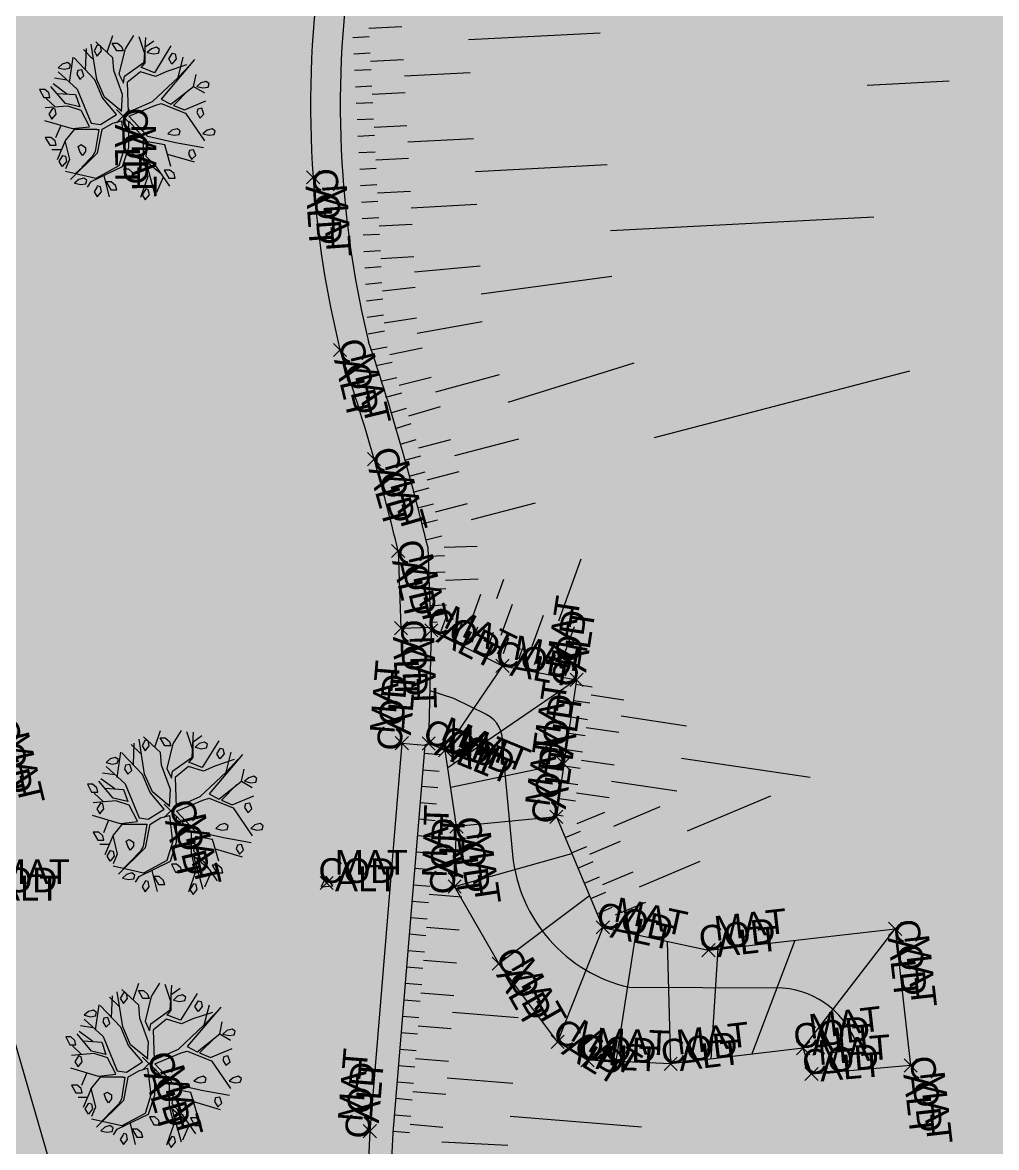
# Model space of a CAD drawing. Extents: x -24 to 1126, y -24 to 2053.
# Drawn here: x 1034.87 to 1049.64, y 1949.83 to 1966.89 of the extents above; entities that cross this region are included whole.
import ezdxf

# ---------------------------------------------------------------- set-up
doc = ezdxf.new("R2010")
doc.units = 0
doc.header["$LTSCALE"] = 2.5
doc.header["$PDMODE"] = 3
doc.header["$PDSIZE"] = 0.1
doc.layers.get('0').update_dxf_attribs({"linetype": 'CONTINUOUS'})
for name, color, linetype in [('T_BORDURES_TROTTOIR', 7, 'CONTINUOUS'), ('T_HACHURES', 7, 'CONTINUOUS'), ('T_MURS', 7, 'CONTINUOUS'), ('T_TALUS_BARBULES', 32, 'CONTINUOUS'), ('TOPOALT', 7, 'CONTINUOUS'), ('TOPOCOD', 1, 'CONTINUOUS'), ('TOPOMAT', 4, 'CONTINUOUS')]:
    doc.layers.add(name, color=color, linetype=linetype)
doc.styles.add('ARIAL', font='arial.ttf')

msp = doc.modelspace()

# ---------------------------------------------------------------- linework, layer by layer
at = {"color": 0, "linetype": 'CONTINUOUS'}
for p, q in [((1036.15, 1966.433), (1036.236, 1966.687)), ((1036.548, 1966.687), (1036.423, 1966.486)), ((1036.72, 1966.409), (1036.634, 1966.667)), ((1036.712, 1966.283), (1036.736, 1966.658)), ((1035.822, 1966.167), (1035.837, 1966.493)), ((1035.994, 1966.023), (1035.908, 1966.554)), ((1036.001, 1966.54), (1035.955, 1966.454)), ((1036.236, 1966.351), (1035.978, 1966.591)), ((1036.048, 1966.531), (1036.001, 1966.54)), ((1036.064, 1966.454), (1036.048, 1966.531)), ((1036.298, 1966.454), (1036.228, 1966.574)), ((1036.228, 1966.574), (1036.306, 1966.574)), ((1036.306, 1966.574), (1036.369, 1966.521)), ((1036.423, 1966.486), (1036.33, 1966.109)), ((1036.369, 1966.521), (1036.392, 1966.454)), ((1036.728, 1966.515), (1036.861, 1966.609)), ((1036.728, 1966.275), (1036.728, 1966.511)), ((1036.822, 1966.488), (1036.759, 1966.431)), ((1036.9, 1966.509), (1036.822, 1966.488)), ((1037.119, 1966.531), (1036.869, 1966.124)), ((1036.947, 1966.476), (1036.9, 1966.509)), ((1035.58, 1965.974), (1035.634, 1966.359)), ((1035.962, 1966.017), (1035.65, 1966.349)), ((1035.931, 1966.335), (1035.791, 1966.474)), ((1035.955, 1966.454), (1036.001, 1966.376)), ((1036.001, 1966.376), (1036.064, 1966.454)), ((1036.251, 1966.158), (1036.236, 1966.351)), ((1036.392, 1966.454), (1036.298, 1966.454)), ((1036.759, 1966.431), (1036.853, 1966.409)), ((1036.853, 1966.409), (1036.931, 1966.421)), ((1036.931, 1966.421), (1036.947, 1966.476)), ((1037.478, 1966.322), (1036.97, 1965.724)), ((1037.087, 1966.333), (1037.142, 1966.419)), ((1037.134, 1966.255), (1037.087, 1966.333)), ((1037.197, 1966.333), (1037.134, 1966.255)), ((1037.142, 1966.419), (1037.181, 1966.409)), ((1037.181, 1966.409), (1037.197, 1966.333)), ((1037.228, 1966.052), (1037.306, 1966.359)), ((1035.47, 1966.255), (1035.408, 1966.2)), ((1035.408, 1966.2), (1035.501, 1966.177)), ((1035.548, 1966.277), (1035.47, 1966.255)), ((1035.501, 1966.177), (1035.58, 1966.191)), ((1035.595, 1966.243), (1035.548, 1966.277)), ((1035.58, 1966.191), (1035.595, 1966.243)), ((1035.705, 1966.158), (1035.689, 1966.101)), ((1035.767, 1966.167), (1035.705, 1966.158)), ((1035.798, 1966.077), (1035.767, 1966.167)), ((1036.384, 1965.792), (1036.251, 1966.158)), ((1036.416, 1966.07), (1036.712, 1966.283)), ((1036.666, 1966.202), (1036.728, 1966.275)), ((1036.697, 1966.191), (1036.666, 1966.202)), ((1036.869, 1966.124), (1036.697, 1966.191)), ((1037.056, 1966.144), (1036.884, 1966.068)), ((1037.353, 1966.243), (1037.056, 1966.144)), ((1037.228, 1966.052), (1037.408, 1966.243)), ((1035.541, 1966.011), (1035.353, 1966.04)), ((1035.408, 1966.138), (1035.697, 1965.876)), ((1035.689, 1966.101), (1035.736, 1966.025)), ((1035.736, 1966.025), (1035.751, 1966.034)), ((1035.751, 1966.034), (1035.798, 1966.077)), ((1036.08, 1965.743), (1035.962, 1966.017)), ((1036.111, 1965.753), (1035.994, 1966.023)), ((1036.33, 1966.109), (1036.4, 1965.964)), ((1036.4, 1965.964), (1036.416, 1966.07)), ((1036.658, 1966.138), (1036.455, 1965.974)), ((1036.455, 1965.974), (1036.47, 1965.523)), ((1036.884, 1966.068), (1036.658, 1966.138)), ((1036.837, 1965.687), (1037.228, 1966.052)), ((1037.462, 1965.917), (1037.501, 1966.099)), ((1037.65, 1965.991), (1037.572, 1965.968)), ((1037.697, 1965.958), (1037.65, 1965.991)), ((1035.126, 1965.87), (1035.189, 1965.749)), ((1035.205, 1965.87), (1035.126, 1965.87)), ((1035.267, 1965.816), (1035.205, 1965.87)), ((1035.283, 1965.749), (1035.267, 1965.816)), ((1035.517, 1965.658), (1035.298, 1965.917)), ((1035.541, 1965.8), (1035.33, 1965.954)), ((1035.392, 1965.81), (1035.673, 1965.792)), ((1035.697, 1965.876), (1035.908, 1965.359)), ((1037.119, 1965.646), (1037.462, 1965.917)), ((1037.392, 1965.865), (1037.158, 1965.628)), ((1037.462, 1965.917), (1037.626, 1965.82)), ((1037.572, 1965.968), (1037.509, 1965.915)), ((1037.509, 1965.915), (1037.603, 1965.892)), ((1037.603, 1965.892), (1037.681, 1965.904)), ((1037.681, 1965.904), (1037.697, 1965.958)), ((1035.189, 1965.749), (1035.283, 1965.749)), ((1035.369, 1965.603), (1035.228, 1965.734)), ((1035.736, 1965.607), (1035.517, 1965.658)), ((1035.673, 1965.792), (1035.736, 1965.607)), ((1036.291, 1965.491), (1036.08, 1965.743)), ((1036.376, 1965.533), (1036.111, 1965.753)), ((1036.369, 1965.534), (1036.384, 1965.792)), ((1036.47, 1965.523), (1036.837, 1965.687)), ((1036.876, 1965.628), (1036.97, 1965.658)), ((1036.97, 1965.724), (1037.119, 1965.646)), ((1036.97, 1965.658), (1037.337, 1965.511)), ((1037.322, 1965.56), (1037.65, 1965.695)), ((1035.556, 1965.618), (1035.212, 1965.589)), ((1035.322, 1965.583), (1035.267, 1965.495)), ((1035.267, 1965.495), (1035.314, 1965.419)), ((1035.314, 1965.419), (1035.376, 1965.495)), ((1035.361, 1965.572), (1035.322, 1965.583)), ((1035.376, 1965.495), (1035.361, 1965.572)), ((1035.759, 1965.552), (1035.556, 1965.618)), ((1035.884, 1965.31), (1035.759, 1965.552)), ((1036.048, 1965.339), (1036.291, 1965.491)), ((1036.384, 1965.466), (1036.392, 1965.466)), ((1036.392, 1965.466), (1036.392, 1965.476)), ((1036.392, 1965.456), (1036.392, 1965.466)), ((1036.392, 1965.466), (1036.4, 1965.466)), ((1036.478, 1965.464), (1036.876, 1965.628)), ((1036.767, 1965.154), (1036.478, 1965.464)), ((1037.158, 1965.628), (1037.322, 1965.56)), ((1037.337, 1965.511), (1037.626, 1965.089)), ((1037.525, 1965.572), (1037.509, 1965.519)), ((1037.509, 1965.519), (1037.556, 1965.441)), ((1037.587, 1965.585), (1037.525, 1965.572)), ((1037.572, 1965.452), (1037.619, 1965.495)), ((1037.619, 1965.495), (1037.587, 1965.585)), ((1035.626, 1965.271), (1035.205, 1965.396)), ((1035.447, 1965.325), (1035.369, 1965.136)), ((1035.884, 1965.3), (1035.626, 1965.271)), ((1035.908, 1965.359), (1036.048, 1965.339)), ((1036.072, 1965.261), (1036.236, 1965.359)), ((1036.236, 1965.359), (1036.369, 1965.396)), ((1036.369, 1965.396), (1036.416, 1964.991)), ((1036.478, 1964.991), (1036.478, 1965.388)), ((1036.478, 1965.388), (1036.697, 1965.146)), ((1037.556, 1965.441), (1037.572, 1965.452)), ((1035.298, 1965.142), (1035.212, 1965.142)), ((1035.212, 1965.142), (1035.283, 1965.023)), ((1035.361, 1965.089), (1035.298, 1965.142)), ((1035.65, 1965.261), (1035.517, 1965.099)), ((1035.994, 1965.261), (1035.65, 1965.261)), ((1036.025, 1965.263), (1035.97, 1964.929)), ((1035.994, 1965.263), (1036.025, 1965.263)), ((1036.072, 1965.263), (1036.001, 1964.906)), ((1036.697, 1965.146), (1036.697, 1964.82)), ((1037.189, 1965.06), (1036.767, 1965.154)), ((1037.134, 1965.253), (1037.072, 1965.199)), ((1037.072, 1965.199), (1037.166, 1965.175)), ((1037.212, 1965.275), (1037.134, 1965.253)), ((1037.166, 1965.175), (1037.244, 1965.187)), ((1037.259, 1965.241), (1037.212, 1965.275)), ((1037.244, 1965.187), (1037.259, 1965.241)), ((1037.666, 1965.253), (1037.603, 1965.199)), ((1037.603, 1965.199), (1037.697, 1965.175)), ((1037.744, 1965.275), (1037.666, 1965.253)), ((1037.697, 1965.175), (1037.775, 1965.187)), ((1037.791, 1965.241), (1037.744, 1965.275)), ((1037.775, 1965.187), (1037.791, 1965.241)), ((1035.283, 1965.023), (1035.376, 1965.023)), ((1035.455, 1964.954), (1035.314, 1964.954)), ((1035.376, 1965.023), (1035.361, 1965.089)), ((1035.517, 1965.099), (1035.392, 1964.8)), ((1035.509, 1965.093), (1035.58, 1964.808)), ((1035.712, 1965.007), (1035.759, 1965.033)), ((1035.736, 1964.931), (1035.712, 1965.007)), ((1035.759, 1965.033), (1035.822, 1964.991)), ((1035.822, 1964.991), (1035.822, 1964.931)), ((1036.416, 1964.991), (1036.33, 1964.712)), ((1036.384, 1964.702), (1036.478, 1964.991)), ((1036.767, 1965.077), (1036.736, 1964.859)), ((1037.025, 1965.031), (1036.767, 1965.077)), ((1037.119, 1964.702), (1037.025, 1965.031)), ((1037.611, 1964.982), (1037.189, 1965.06)), ((1037.462, 1964.956), (1037.4, 1964.945)), ((1037.494, 1964.868), (1037.462, 1964.956)), ((1035.423, 1964.779), (1035.478, 1964.866)), ((1035.47, 1964.702), (1035.423, 1964.779)), ((1035.533, 1964.779), (1035.47, 1964.702)), ((1035.478, 1964.866), (1035.517, 1964.857)), ((1035.517, 1964.857), (1035.533, 1964.779)), ((1035.58, 1964.808), (1035.517, 1964.665)), ((1036.001, 1964.906), (1035.595, 1964.505)), ((1035.775, 1964.87), (1035.736, 1964.931)), ((1035.931, 1964.857), (1035.767, 1964.691)), ((1035.822, 1964.931), (1035.775, 1964.87)), ((1035.97, 1964.929), (1035.931, 1964.857)), ((1036.697, 1964.82), (1036.767, 1964.548)), ((1036.736, 1964.859), (1036.892, 1964.695)), ((1036.955, 1964.599), (1036.736, 1964.779)), ((1036.736, 1964.779), (1036.876, 1964.279)), ((1037.064, 1964.89), (1037.47, 1964.771)), ((1037.4, 1964.945), (1037.384, 1964.89)), ((1037.384, 1964.89), (1037.431, 1964.812)), ((1037.431, 1964.812), (1037.447, 1964.824)), ((1037.447, 1964.824), (1037.494, 1964.868)), ((1035.978, 1964.521), (1035.517, 1964.626)), ((1035.775, 1964.693), (1035.673, 1964.593)), ((1035.908, 1964.472), (1036.384, 1964.702)), ((1036.33, 1964.712), (1035.978, 1964.521)), ((1036.478, 1964.659), (1036.4, 1964.659)), ((1036.4, 1964.659), (1036.462, 1964.536)), ((1036.541, 1964.603), (1036.478, 1964.659)), ((1036.892, 1964.695), (1037.095, 1964.404)), ((1037.017, 1964.646), (1037.087, 1964.527)), ((1037.103, 1964.646), (1037.017, 1964.646)), ((1037.166, 1964.593), (1037.103, 1964.646)), ((1035.72, 1964.503), (1035.658, 1964.449)), ((1035.658, 1964.449), (1035.751, 1964.427)), ((1035.798, 1964.527), (1035.72, 1964.503)), ((1035.751, 1964.427), (1035.83, 1964.437)), ((1035.845, 1964.493), (1035.798, 1964.527)), ((1035.83, 1964.437), (1035.845, 1964.493)), ((1035.853, 1964.386), (1035.908, 1964.472)), ((1036.103, 1964.56), (1036.181, 1964.241)), ((1036.212, 1964.47), (1036.134, 1964.47)), ((1036.134, 1964.47), (1036.205, 1964.349)), ((1036.275, 1964.415), (1036.212, 1964.47)), ((1036.462, 1964.536), (1036.556, 1964.536)), ((1036.556, 1964.536), (1036.541, 1964.603)), ((1036.767, 1964.548), (1036.658, 1964.232)), ((1037.001, 1964.538), (1036.9, 1964.308)), ((1037.087, 1964.527), (1037.181, 1964.527)), ((1037.181, 1964.527), (1037.166, 1964.593)), ((1036.001, 1964.394), (1035.955, 1964.316)), ((1035.955, 1964.316), (1036.001, 1964.24)), ((1036.048, 1964.394), (1036.001, 1964.406)), ((1036.001, 1964.24), (1036.064, 1964.316)), ((1036.064, 1964.316), (1036.048, 1964.394)), ((1036.205, 1964.349), (1036.298, 1964.349)), ((1036.298, 1964.349), (1036.275, 1964.415)), ((1036.736, 1964.361), (1036.681, 1964.273)), ((1036.681, 1964.273), (1036.728, 1964.197)), ((1036.728, 1964.197), (1036.791, 1964.273)), ((1036.775, 1964.349), (1036.736, 1964.361)), ((1036.791, 1964.273), (1036.775, 1964.349)), ((1036.876, 1955.896), (1036.962, 1956.15)), ((1037.274, 1956.15), (1037.149, 1955.949)), ((1037.446, 1955.873), (1037.36, 1956.131)), ((1037.438, 1955.746), (1037.462, 1956.121)), ((1036.657, 1955.799), (1036.516, 1955.937)), ((1036.548, 1955.631), (1036.563, 1955.957)), ((1036.719, 1955.486), (1036.634, 1956.017)), ((1036.727, 1956.004), (1036.68, 1955.918)), ((1036.68, 1955.918), (1036.727, 1955.84)), ((1036.962, 1955.814), (1036.704, 1956.055)), ((1036.774, 1955.994), (1036.727, 1956.004)), ((1036.727, 1955.84), (1036.79, 1955.918)), ((1036.79, 1955.918), (1036.774, 1955.994)), ((1037.024, 1955.918), (1036.954, 1956.037)), ((1036.954, 1956.037), (1037.032, 1956.037)), ((1037.118, 1955.918), (1037.024, 1955.918)), ((1037.032, 1956.037), (1037.094, 1955.984)), ((1037.149, 1955.949), (1037.055, 1955.572)), ((1037.094, 1955.984), (1037.118, 1955.918)), ((1037.454, 1955.978), (1037.587, 1956.072)), ((1037.454, 1955.738), (1037.454, 1955.974)), ((1037.548, 1955.951), (1037.485, 1955.894)), ((1037.626, 1955.973), (1037.548, 1955.951)), ((1037.844, 1955.994), (1037.594, 1955.588)), ((1037.673, 1955.939), (1037.626, 1955.973)), ((1037.657, 1955.885), (1037.673, 1955.939)), ((1036.274, 1955.74), (1036.196, 1955.719)), ((1036.321, 1955.707), (1036.274, 1955.74)), ((1036.305, 1955.437), (1036.36, 1955.822)), ((1036.688, 1955.48), (1036.376, 1955.812)), ((1036.977, 1955.621), (1036.962, 1955.814)), ((1037.141, 1955.533), (1037.438, 1955.746)), ((1037.391, 1955.666), (1037.454, 1955.738)), ((1037.485, 1955.894), (1037.579, 1955.873)), ((1037.579, 1955.873), (1037.657, 1955.885)), ((1038.204, 1955.785), (1037.696, 1955.187)), ((1037.813, 1955.797), (1037.868, 1955.883)), ((1037.86, 1955.719), (1037.813, 1955.797)), ((1037.923, 1955.797), (1037.86, 1955.719)), ((1037.868, 1955.883), (1037.907, 1955.873)), ((1037.907, 1955.873), (1037.923, 1955.797)), ((1037.954, 1955.515), (1038.032, 1955.822)), ((1036.196, 1955.719), (1036.134, 1955.664)), ((1036.134, 1955.664), (1036.227, 1955.64)), ((1036.134, 1955.601), (1036.423, 1955.34)), ((1036.227, 1955.64), (1036.305, 1955.654)), ((1036.305, 1955.654), (1036.321, 1955.707)), ((1036.43, 1955.621), (1036.415, 1955.564)), ((1036.415, 1955.564), (1036.462, 1955.488)), ((1036.493, 1955.631), (1036.43, 1955.621)), ((1036.524, 1955.541), (1036.493, 1955.631)), ((1037.11, 1955.256), (1036.977, 1955.621)), ((1037.055, 1955.572), (1037.126, 1955.428)), ((1037.384, 1955.601), (1037.18, 1955.437)), ((1037.61, 1955.531), (1037.384, 1955.601)), ((1037.423, 1955.654), (1037.391, 1955.666)), ((1037.594, 1955.588), (1037.423, 1955.654)), ((1037.782, 1955.607), (1037.61, 1955.531)), ((1038.079, 1955.707), (1037.782, 1955.607)), ((1037.954, 1955.515), (1038.134, 1955.707)), ((1036.266, 1955.264), (1036.055, 1955.418)), ((1036.266, 1955.474), (1036.079, 1955.504)), ((1036.462, 1955.488), (1036.477, 1955.498)), ((1036.477, 1955.498), (1036.524, 1955.541)), ((1036.805, 1955.207), (1036.688, 1955.48)), ((1036.837, 1955.217), (1036.719, 1955.486)), ((1037.126, 1955.428), (1037.141, 1955.533)), ((1037.18, 1955.437), (1037.196, 1954.986)), ((1037.563, 1955.15), (1037.954, 1955.515)), ((1038.188, 1955.381), (1038.227, 1955.562)), ((1038.298, 1955.431), (1038.235, 1955.379)), ((1038.376, 1955.455), (1038.298, 1955.431)), ((1038.423, 1955.422), (1038.376, 1955.455)), ((1038.407, 1955.367), (1038.423, 1955.422)), ((1035.852, 1955.334), (1035.915, 1955.213)), ((1035.93, 1955.334), (1035.852, 1955.334)), ((1035.993, 1955.279), (1035.93, 1955.334)), ((1036.009, 1955.213), (1035.993, 1955.279)), ((1036.243, 1955.121), (1036.024, 1955.381)), ((1036.118, 1955.273), (1036.399, 1955.256)), ((1036.399, 1955.256), (1036.462, 1955.07)), ((1036.423, 1955.34), (1036.634, 1954.822)), ((1037.094, 1954.998), (1037.11, 1955.256)), ((1037.844, 1955.109), (1038.188, 1955.381)), ((1038.118, 1955.328), (1037.884, 1955.092)), ((1038.188, 1955.381), (1038.352, 1955.283)), ((1038.235, 1955.379), (1038.329, 1955.355)), ((1038.329, 1955.355), (1038.407, 1955.367)), ((1035.915, 1955.213), (1036.009, 1955.213)), ((1036.282, 1955.082), (1035.938, 1955.053)), ((1036.094, 1955.066), (1035.954, 1955.197)), ((1036.462, 1955.07), (1036.243, 1955.121)), ((1036.485, 1955.015), (1036.282, 1955.082)), ((1037.016, 1954.955), (1036.805, 1955.207)), ((1037.102, 1954.996), (1036.837, 1955.217)), ((1037.196, 1954.986), (1037.563, 1955.15)), ((1037.204, 1954.928), (1037.602, 1955.092)), ((1037.602, 1955.092), (1037.696, 1955.121)), ((1037.696, 1955.187), (1037.844, 1955.109)), ((1037.696, 1955.121), (1038.063, 1954.974)), ((1037.884, 1955.092), (1038.048, 1955.023)), ((1038.048, 1955.023), (1038.376, 1955.158)), ((1036.048, 1955.047), (1035.993, 1954.959)), ((1035.993, 1954.959), (1036.04, 1954.883)), ((1036.04, 1954.883), (1036.102, 1954.959)), ((1036.087, 1955.035), (1036.048, 1955.047)), ((1036.102, 1954.959), (1036.087, 1955.035)), ((1036.61, 1954.773), (1036.485, 1955.015)), ((1036.774, 1954.803), (1037.016, 1954.955)), ((1037.11, 1954.93), (1037.118, 1954.93)), ((1037.118, 1954.93), (1037.118, 1954.939)), ((1037.118, 1954.92), (1037.118, 1954.93)), ((1037.118, 1954.93), (1037.126, 1954.93)), ((1037.493, 1954.617), (1037.204, 1954.928)), ((1038.063, 1954.974), (1038.352, 1954.553)), ((1038.251, 1955.035), (1038.235, 1954.982)), ((1038.235, 1954.982), (1038.282, 1954.904)), ((1038.313, 1955.049), (1038.251, 1955.035)), ((1038.282, 1954.904), (1038.298, 1954.916)), ((1038.298, 1954.916), (1038.344, 1954.959)), ((1038.344, 1954.959), (1038.313, 1955.049)), ((1036.352, 1954.734), (1035.93, 1954.859)), ((1036.173, 1954.789), (1036.094, 1954.599)), ((1036.376, 1954.724), (1036.243, 1954.562)), ((1036.61, 1954.764), (1036.352, 1954.734)), ((1036.719, 1954.724), (1036.376, 1954.724)), ((1036.634, 1954.822), (1036.774, 1954.803)), ((1036.751, 1954.726), (1036.696, 1954.392)), ((1036.719, 1954.726), (1036.751, 1954.726)), ((1036.798, 1954.726), (1036.727, 1954.369)), ((1036.798, 1954.724), (1036.962, 1954.822)), ((1036.962, 1954.822), (1037.094, 1954.859)), ((1037.094, 1954.859), (1037.141, 1954.455)), ((1037.204, 1954.455), (1037.204, 1954.851)), ((1037.204, 1954.851), (1037.423, 1954.609)), ((1037.86, 1954.717), (1037.798, 1954.662)), ((1037.938, 1954.738), (1037.86, 1954.717)), ((1037.985, 1954.705), (1037.938, 1954.738)), ((1038.391, 1954.717), (1038.329, 1954.662)), ((1038.469, 1954.738), (1038.391, 1954.717)), ((1038.516, 1954.705), (1038.469, 1954.738)), ((1036.024, 1954.605), (1035.938, 1954.605)), ((1035.938, 1954.605), (1036.009, 1954.486)), ((1036.087, 1954.553), (1036.024, 1954.605)), ((1036.102, 1954.486), (1036.087, 1954.553)), ((1036.243, 1954.562), (1036.118, 1954.264)), ((1036.235, 1954.556), (1036.305, 1954.271)), ((1037.423, 1954.609), (1037.423, 1954.283)), ((1037.493, 1954.541), (1037.462, 1954.322)), ((1037.915, 1954.523), (1037.493, 1954.617)), ((1037.751, 1954.494), (1037.493, 1954.541)), ((1037.798, 1954.662), (1037.891, 1954.639)), ((1037.891, 1954.639), (1037.969, 1954.65)), ((1037.969, 1954.65), (1037.985, 1954.705)), ((1038.329, 1954.662), (1038.423, 1954.639)), ((1038.423, 1954.639), (1038.501, 1954.65)), ((1038.501, 1954.65), (1038.516, 1954.705)), ((1036.009, 1954.486), (1036.102, 1954.486)), ((1036.18, 1954.418), (1036.04, 1954.418)), ((1036.438, 1954.471), (1036.485, 1954.496)), ((1036.462, 1954.394), (1036.438, 1954.471)), ((1036.501, 1954.334), (1036.462, 1954.394)), ((1036.485, 1954.496), (1036.548, 1954.455)), ((1036.548, 1954.394), (1036.501, 1954.334)), ((1036.548, 1954.455), (1036.548, 1954.394)), ((1036.696, 1954.392), (1036.657, 1954.32)), ((1037.141, 1954.455), (1037.055, 1954.176)), ((1037.11, 1954.166), (1037.204, 1954.455)), ((1037.844, 1954.166), (1037.751, 1954.494)), ((1038.337, 1954.445), (1037.915, 1954.523)), ((1038.126, 1954.408), (1038.11, 1954.353)), ((1038.188, 1954.42), (1038.126, 1954.408)), ((1038.219, 1954.332), (1038.188, 1954.42)), ((1036.149, 1954.242), (1036.204, 1954.33)), ((1036.196, 1954.166), (1036.149, 1954.242)), ((1036.259, 1954.242), (1036.196, 1954.166)), ((1036.204, 1954.33), (1036.243, 1954.32)), ((1036.243, 1954.32), (1036.259, 1954.242)), ((1036.305, 1954.271), (1036.243, 1954.129)), ((1036.727, 1954.369), (1036.321, 1953.969)), ((1036.657, 1954.32), (1036.493, 1954.154)), ((1037.423, 1954.283), (1037.493, 1954.012)), ((1037.462, 1954.322), (1037.618, 1954.158)), ((1037.68, 1954.062), (1037.462, 1954.242)), ((1037.462, 1954.242), (1037.602, 1953.742)), ((1037.79, 1954.353), (1038.196, 1954.234)), ((1038.11, 1954.353), (1038.157, 1954.275)), ((1038.157, 1954.275), (1038.173, 1954.287)), ((1038.173, 1954.287), (1038.219, 1954.332)), ((1036.704, 1953.984), (1036.243, 1954.09)), ((1036.501, 1954.156), (1036.399, 1954.056)), ((1036.634, 1953.935), (1037.11, 1954.166)), ((1037.055, 1954.176), (1036.704, 1953.984)), ((1037.204, 1954.123), (1037.126, 1954.123)), ((1037.126, 1954.123), (1037.188, 1954)), ((1037.266, 1954.066), (1037.204, 1954.123)), ((1037.282, 1954), (1037.266, 1954.066)), ((1037.618, 1954.158), (1037.821, 1953.867)), ((1037.743, 1954.109), (1037.813, 1953.99)), ((1037.829, 1954.109), (1037.743, 1954.109)), ((1037.891, 1954.056), (1037.829, 1954.109)), ((1037.907, 1953.99), (1037.891, 1954.056)), ((1036.446, 1953.967), (1036.384, 1953.912)), ((1036.384, 1953.912), (1036.477, 1953.89)), ((1036.524, 1953.99), (1036.446, 1953.967)), ((1036.477, 1953.89), (1036.555, 1953.9)), ((1036.571, 1953.957), (1036.524, 1953.99)), ((1036.555, 1953.9), (1036.571, 1953.957)), ((1036.579, 1953.849), (1036.634, 1953.935)), ((1036.774, 1953.857), (1036.727, 1953.869)), ((1036.829, 1954.023), (1036.907, 1953.705)), ((1036.938, 1953.933), (1036.86, 1953.933)), ((1036.86, 1953.933), (1036.93, 1953.812)), ((1037.001, 1953.879), (1036.938, 1953.933)), ((1037.024, 1953.812), (1037.001, 1953.879)), ((1037.188, 1954), (1037.282, 1954)), ((1037.493, 1954.012), (1037.384, 1953.695)), ((1037.727, 1954.002), (1037.626, 1953.771)), ((1037.813, 1953.99), (1037.907, 1953.99)), ((1036.727, 1953.857), (1036.68, 1953.779)), ((1036.68, 1953.779), (1036.727, 1953.703)), ((1036.727, 1953.703), (1036.79, 1953.779)), ((1036.79, 1953.779), (1036.774, 1953.857)), ((1036.93, 1953.812), (1037.024, 1953.812)), ((1037.462, 1953.824), (1037.407, 1953.736)), ((1037.407, 1953.736), (1037.454, 1953.66)), ((1037.454, 1953.66), (1037.516, 1953.736)), ((1037.501, 1953.812), (1037.462, 1953.824)), ((1037.516, 1953.736), (1037.501, 1953.812)), ((1036.389, 1951.654), (1036.303, 1952.185)), ((1036.397, 1952.171), (1036.35, 1952.085)), ((1036.631, 1951.982), (1036.374, 1952.222)), ((1036.444, 1952.161), (1036.397, 1952.171)), ((1036.459, 1952.085), (1036.444, 1952.161)), ((1036.545, 1952.064), (1036.631, 1952.318)), ((1036.694, 1952.085), (1036.624, 1952.204)), ((1036.624, 1952.204), (1036.702, 1952.204)), ((1036.702, 1952.204), (1036.764, 1952.152)), ((1036.944, 1952.318), (1036.819, 1952.117)), ((1037.116, 1952.04), (1037.03, 1952.298)), ((1037.108, 1951.913), (1037.131, 1952.288)), ((1037.124, 1952.146), (1037.256, 1952.24)), ((1037.514, 1952.161), (1037.264, 1951.755)), ((1035.975, 1951.605), (1036.03, 1951.99)), ((1036.327, 1951.966), (1036.186, 1952.105)), ((1036.217, 1951.798), (1036.233, 1952.124)), ((1036.35, 1952.085), (1036.397, 1952.007)), ((1036.397, 1952.007), (1036.459, 1952.085)), ((1036.647, 1951.788), (1036.631, 1951.982)), ((1036.788, 1952.085), (1036.694, 1952.085)), ((1036.819, 1952.117), (1036.725, 1951.74)), ((1036.764, 1952.152), (1036.788, 1952.085)), ((1037.124, 1951.906), (1037.124, 1952.142)), ((1037.217, 1952.119), (1037.155, 1952.062)), ((1037.155, 1952.062), (1037.249, 1952.04)), ((1037.295, 1952.14), (1037.217, 1952.119)), ((1037.249, 1952.04), (1037.327, 1952.052)), ((1037.342, 1952.107), (1037.295, 1952.14)), ((1037.327, 1952.052), (1037.342, 1952.107)), ((1037.483, 1951.964), (1037.538, 1952.05)), ((1037.538, 1952.05), (1037.577, 1952.04)), ((1037.577, 1952.04), (1037.592, 1951.964)), ((1037.624, 1951.683), (1037.702, 1951.99)), ((1035.866, 1951.886), (1035.803, 1951.831)), ((1035.803, 1951.831), (1035.897, 1951.808)), ((1035.944, 1951.908), (1035.866, 1951.886)), ((1035.897, 1951.808), (1035.975, 1951.822)), ((1035.991, 1951.874), (1035.944, 1951.908)), ((1035.975, 1951.822), (1035.991, 1951.874)), ((1036.358, 1951.648), (1036.045, 1951.98)), ((1036.811, 1951.701), (1037.108, 1951.913)), ((1037.061, 1951.833), (1037.124, 1951.906)), ((1037.092, 1951.822), (1037.061, 1951.833)), ((1037.264, 1951.755), (1037.092, 1951.822)), ((1037.874, 1951.952), (1037.366, 1951.355)), ((1037.749, 1951.874), (1037.452, 1951.775)), ((1037.53, 1951.886), (1037.483, 1951.964)), ((1037.592, 1951.964), (1037.53, 1951.886)), ((1037.624, 1951.683), (1037.803, 1951.874)), ((1035.936, 1951.642), (1035.749, 1951.671)), ((1035.803, 1951.769), (1036.092, 1951.507)), ((1036.1, 1951.788), (1036.084, 1951.732)), ((1036.084, 1951.732), (1036.131, 1951.656)), ((1036.163, 1951.798), (1036.1, 1951.788)), ((1036.131, 1951.656), (1036.147, 1951.665)), ((1036.147, 1951.665), (1036.194, 1951.708)), ((1036.194, 1951.708), (1036.163, 1951.798)), ((1036.475, 1951.374), (1036.358, 1951.648)), ((1036.506, 1951.384), (1036.389, 1951.654)), ((1036.78, 1951.423), (1036.647, 1951.788)), ((1036.725, 1951.74), (1036.795, 1951.595)), ((1036.795, 1951.595), (1036.811, 1951.701)), ((1037.053, 1951.769), (1036.85, 1951.605)), ((1037.28, 1951.699), (1037.053, 1951.769)), ((1037.233, 1951.318), (1037.624, 1951.683)), ((1037.452, 1951.775), (1037.28, 1951.699)), ((1037.858, 1951.548), (1037.897, 1951.73)), ((1035.522, 1951.501), (1035.584, 1951.38)), ((1035.6, 1951.501), (1035.522, 1951.501)), ((1035.663, 1951.447), (1035.6, 1951.501)), ((1035.913, 1951.288), (1035.694, 1951.548)), ((1035.936, 1951.431), (1035.725, 1951.585)), ((1036.092, 1951.507), (1036.303, 1950.99)), ((1036.85, 1951.605), (1036.866, 1951.154)), ((1037.514, 1951.277), (1037.858, 1951.548)), ((1037.788, 1951.495), (1037.553, 1951.259)), ((1037.858, 1951.548), (1038.022, 1951.451)), ((1037.967, 1951.599), (1037.905, 1951.546)), ((1037.905, 1951.546), (1037.999, 1951.523)), ((1038.045, 1951.622), (1037.967, 1951.599)), ((1037.999, 1951.523), (1038.077, 1951.535)), ((1038.092, 1951.589), (1038.045, 1951.622)), ((1038.077, 1951.535), (1038.092, 1951.589)), ((1035.584, 1951.38), (1035.678, 1951.38)), ((1035.764, 1951.234), (1035.624, 1951.365)), ((1035.678, 1951.38), (1035.663, 1951.447)), ((1035.788, 1951.441), (1036.069, 1951.423)), ((1036.069, 1951.423), (1036.131, 1951.238)), ((1036.686, 1951.122), (1036.475, 1951.374)), ((1036.772, 1951.163), (1036.506, 1951.384)), ((1036.764, 1951.165), (1036.78, 1951.423)), ((1036.866, 1951.154), (1037.233, 1951.318)), ((1037.366, 1951.355), (1037.514, 1951.277)), ((1037.717, 1951.191), (1038.045, 1951.326)), ((1035.952, 1951.249), (1035.608, 1951.22)), ((1035.717, 1951.214), (1035.663, 1951.126)), ((1035.756, 1951.202), (1035.717, 1951.214)), ((1035.772, 1951.126), (1035.756, 1951.202)), ((1036.131, 1951.238), (1035.913, 1951.288)), ((1036.155, 1951.183), (1035.952, 1951.249)), ((1036.28, 1950.941), (1036.155, 1951.183)), ((1036.874, 1951.095), (1037.272, 1951.259)), ((1037.272, 1951.259), (1037.366, 1951.288)), ((1037.366, 1951.288), (1037.733, 1951.142)), ((1037.553, 1951.259), (1037.717, 1951.191)), ((1037.733, 1951.142), (1038.022, 1950.72)), ((1037.92, 1951.202), (1037.905, 1951.15)), ((1037.905, 1951.15), (1037.952, 1951.072)), ((1037.983, 1951.216), (1037.92, 1951.202)), ((1038.014, 1951.126), (1037.983, 1951.216)), ((1036.022, 1950.902), (1035.6, 1951.027)), ((1035.663, 1951.126), (1035.709, 1951.05)), ((1035.709, 1951.05), (1035.772, 1951.126)), ((1036.303, 1950.99), (1036.444, 1950.97)), ((1036.444, 1950.97), (1036.686, 1951.122)), ((1036.467, 1950.892), (1036.631, 1950.99)), ((1036.631, 1950.99), (1036.764, 1951.027)), ((1036.764, 1951.027), (1036.811, 1950.622)), ((1036.78, 1951.097), (1036.788, 1951.097)), ((1036.788, 1951.097), (1036.788, 1951.107)), ((1036.788, 1951.087), (1036.788, 1951.097)), ((1036.788, 1951.097), (1036.795, 1951.097)), ((1037.163, 1950.785), (1036.874, 1951.095)), ((1036.874, 1950.622), (1036.874, 1951.019)), ((1036.874, 1951.019), (1037.092, 1950.777)), ((1037.952, 1951.072), (1037.967, 1951.083)), ((1037.967, 1951.083), (1038.014, 1951.126)), ((1035.842, 1950.956), (1035.764, 1950.767)), ((1036.045, 1950.892), (1035.913, 1950.73)), ((1036.28, 1950.931), (1036.022, 1950.902)), ((1036.389, 1950.892), (1036.045, 1950.892)), ((1036.42, 1950.894), (1036.366, 1950.56)), ((1036.389, 1950.894), (1036.42, 1950.894)), ((1036.467, 1950.894), (1036.397, 1950.536)), ((1037.53, 1950.884), (1037.467, 1950.829)), ((1037.467, 1950.829), (1037.561, 1950.806)), ((1037.608, 1950.906), (1037.53, 1950.884)), ((1037.561, 1950.806), (1037.639, 1950.818)), ((1037.655, 1950.872), (1037.608, 1950.906)), ((1037.639, 1950.818), (1037.655, 1950.872)), ((1038.061, 1950.884), (1037.999, 1950.829)), ((1037.999, 1950.829), (1038.092, 1950.806)), ((1038.139, 1950.906), (1038.061, 1950.884)), ((1038.092, 1950.806), (1038.17, 1950.818)), ((1038.186, 1950.872), (1038.139, 1950.906)), ((1038.17, 1950.818), (1038.186, 1950.872)), ((1035.694, 1950.773), (1035.608, 1950.773)), ((1035.608, 1950.773), (1035.678, 1950.654)), ((1035.678, 1950.654), (1035.772, 1950.654)), ((1035.756, 1950.72), (1035.694, 1950.773)), ((1035.772, 1950.654), (1035.756, 1950.72)), ((1035.913, 1950.73), (1035.788, 1950.431)), ((1035.905, 1950.724), (1035.975, 1950.439)), ((1036.108, 1950.638), (1036.155, 1950.663)), ((1036.131, 1950.562), (1036.108, 1950.638)), ((1036.155, 1950.663), (1036.217, 1950.622)), ((1036.217, 1950.622), (1036.217, 1950.562)), ((1036.811, 1950.622), (1036.725, 1950.343)), ((1036.78, 1950.333), (1036.874, 1950.622)), ((1037.092, 1950.777), (1037.092, 1950.451)), ((1037.163, 1950.708), (1037.131, 1950.49)), ((1037.584, 1950.691), (1037.163, 1950.785)), ((1037.42, 1950.661), (1037.163, 1950.708)), ((1037.514, 1950.333), (1037.42, 1950.661)), ((1038.006, 1950.613), (1037.584, 1950.691)), ((1035.85, 1950.585), (1035.709, 1950.585)), ((1035.819, 1950.41), (1035.874, 1950.497)), ((1035.874, 1950.497), (1035.913, 1950.488)), ((1035.913, 1950.488), (1035.928, 1950.41)), ((1036.397, 1950.536), (1035.991, 1950.136)), ((1036.17, 1950.501), (1036.131, 1950.562)), ((1036.327, 1950.488), (1036.163, 1950.322)), ((1036.217, 1950.562), (1036.17, 1950.501)), ((1036.366, 1950.56), (1036.327, 1950.488)), ((1037.092, 1950.451), (1037.163, 1950.179)), ((1037.131, 1950.49), (1037.288, 1950.326)), ((1037.459, 1950.521), (1037.866, 1950.402)), ((1037.795, 1950.576), (1037.78, 1950.521)), ((1037.78, 1950.521), (1037.827, 1950.443)), ((1037.858, 1950.587), (1037.795, 1950.576)), ((1037.827, 1950.443), (1037.842, 1950.454)), ((1037.842, 1950.454), (1037.889, 1950.499)), ((1037.889, 1950.499), (1037.858, 1950.587)), ((1035.866, 1950.333), (1035.819, 1950.41)), ((1035.928, 1950.41), (1035.866, 1950.333)), ((1035.975, 1950.439), (1035.913, 1950.296)), ((1036.17, 1950.324), (1036.069, 1950.224)), ((1036.303, 1950.103), (1036.78, 1950.333)), ((1036.725, 1950.343), (1036.374, 1950.152)), ((1036.874, 1950.29), (1036.795, 1950.29)), ((1036.795, 1950.29), (1036.858, 1950.167)), ((1036.936, 1950.234), (1036.874, 1950.29)), ((1037.35, 1950.23), (1037.131, 1950.41)), ((1037.131, 1950.41), (1037.272, 1949.91)), ((1037.288, 1950.326), (1037.491, 1950.035)), ((1037.413, 1950.277), (1037.483, 1950.158)), ((1037.499, 1950.277), (1037.413, 1950.277)), ((1037.561, 1950.224), (1037.499, 1950.277)), ((1036.374, 1950.152), (1035.913, 1950.257)), ((1036.116, 1950.134), (1036.053, 1950.079)), ((1036.194, 1950.158), (1036.116, 1950.134)), ((1036.241, 1950.124), (1036.194, 1950.158)), ((1036.225, 1950.068), (1036.241, 1950.124)), ((1036.499, 1950.191), (1036.577, 1949.872)), ((1036.858, 1950.167), (1036.952, 1950.167)), ((1036.952, 1950.167), (1036.936, 1950.234)), ((1037.163, 1950.179), (1037.053, 1949.863)), ((1037.397, 1950.169), (1037.295, 1949.939)), ((1037.483, 1950.158), (1037.577, 1950.158)), ((1037.577, 1950.158), (1037.561, 1950.224)), ((1036.053, 1950.079), (1036.147, 1950.058)), ((1036.147, 1950.058), (1036.225, 1950.068)), ((1036.249, 1950.017), (1036.303, 1950.103)), ((1036.397, 1950.025), (1036.35, 1949.947)), ((1036.35, 1949.947), (1036.397, 1949.87)), ((1036.444, 1950.025), (1036.397, 1950.036)), ((1036.397, 1949.87), (1036.459, 1949.947)), ((1036.459, 1949.947), (1036.444, 1950.025)), ((1036.608, 1950.101), (1036.53, 1950.101)), ((1036.53, 1950.101), (1036.6, 1949.98)), ((1036.6, 1949.98), (1036.694, 1949.98)), ((1036.67, 1950.046), (1036.608, 1950.101)), ((1036.694, 1949.98), (1036.67, 1950.046)), ((1037.131, 1949.992), (1037.077, 1949.904)), ((1037.17, 1949.98), (1037.131, 1949.992)), ((1037.186, 1949.904), (1037.17, 1949.98)), ((1037.077, 1949.904), (1037.124, 1949.827)), ((1037.124, 1949.827), (1037.186, 1949.904))]:
    msp.add_line(p, q, dxfattribs=at)
at = {"color": 0}
for p, q in [((1039.471, 1953.942), (1039.395, 1953.777)), ((1039.576, 1953.793), (1039.471, 1953.942)), ((1039.395, 1953.777), (1039.576, 1953.793)), ((1039.481, 1953.837), (1039.481, 1953.837))]:
    msp.add_line(p, q, dxfattribs=at)
for p in [(1036.392, 1965.466), (1039.275, 1964.537), (1039.683, 1961.919), (1040.199, 1960.264), (1040.564, 1958.87), (1040.607, 1957.7), (1041.067, 1957.667), (1042.146, 1957.13), (1043.271, 1956.917), (1041.026, 1955.953), (1040.621, 1955.956), (1041.277, 1955.849), (1043.075, 1955.645), (1037.118, 1954.93), (1042.964, 1954.841), (1041.449, 1954.691), (1039.481, 1953.837), (1041.421, 1953.783), (1043.669, 1953.163), (1048.101, 1953.141), (1045.271, 1952.819), (1042.09, 1952.614), (1042.983, 1951.427), (1046.707, 1951.331), (1036.788, 1951.097), (1043.435, 1951.148), (1044.698, 1951.093), (1048.337, 1951.069), (1046.834, 1950.939), (1040.135, 1950.073)]:
    msp.add_point(p, dxfattribs=at)
at = {"layer": 'T_BORDURES_TROTTOIR'}
msp.add_line((1035.451, 1949.026), (1034.736, 1951.481), dxfattribs=at)
at = {"layer": 'T_HACHURES', "color": 31}
for points in [[(1042.306, 1911.922), (1035.496, 2027.208), (1042.306, 2028.48)], [(1042.306, 1911.922), (1042.306, 2028.48), (1045.251, 1912.516)], [(1045.251, 1912.516), (1042.306, 2028.48), (1045.251, 2023.101)], [(1035.496, 1910.55), (1033.871, 2026.98), (1035.496, 2027.208)], [(1035.496, 1910.55), (1035.496, 2027.208), (1042.306, 1911.922)], [(1033.871, 1910.222), (1033.871, 2026.98), (1035.496, 1910.55)], [(1045.251, 1912.516), (1045.251, 2023.101), (1053.746, 1914.228)], [(1053.746, 1914.228), (1045.251, 2023.101), (1053.746, 2008.297)]]:
    msp.add_solid(points, dxfattribs=at)
at = {"layer": 'T_MURS'}
for p, q in [((1040.564, 1958.87), (1040.607, 1957.7)), ((1041.012, 1958.932), (1041.057, 1957.716)), ((1040.607, 1957.7), (1041.057, 1957.716)), ((1041.067, 1957.667), (1041.026, 1955.953)), ((1041.067, 1957.667), (1042.146, 1957.13)), ((1042.146, 1957.13), (1041.277, 1955.849)), ((1042.146, 1957.13), (1043.271, 1956.917)), ((1043.271, 1956.917), (1041.317, 1955.584)), ((1043.271, 1956.917), (1043.075, 1955.645)), ((1041.045, 1956.754), (1041.402, 1956.639)), ((1041.402, 1956.639), (1041.899, 1956.394)), ((1040.621, 1955.956), (1040.135, 1950.073)), ((1040.97, 1955.927), (1040.484, 1950.05)), ((1040.621, 1955.956), (1040.97, 1955.927)), ((1041.026, 1955.953), (1040.97, 1955.927)), ((1041.277, 1955.849), (1041.026, 1955.953)), ((1042.142, 1955.929), (1042.301, 1954.266)), ((1041.449, 1954.691), (1041.277, 1955.849)), ((1043.075, 1955.645), (1041.361, 1955.283)), ((1043.075, 1955.645), (1042.964, 1954.841)), ((1042.964, 1954.841), (1041.449, 1954.691)), ((1042.964, 1954.841), (1043.669, 1953.163)), ((1041.421, 1953.783), (1041.449, 1954.691)), ((1041.421, 1953.783), (1043.197, 1954.286)), ((1042.09, 1952.614), (1041.421, 1953.783)), ((1042.09, 1952.614), (1043.466, 1953.646)), ((1043.669, 1953.163), (1042.983, 1951.427)), ((1043.669, 1953.163), (1045.271, 1952.819)), ((1044.164, 1953.057), (1043.866, 1951.129)), ((1045.271, 1952.819), (1048.101, 1953.141)), ((1046.707, 1951.331), (1048.101, 1953.141)), ((1048.101, 1953.141), (1048.337, 1951.069)), ((1044.698, 1951.093), (1044.651, 1952.952)), ((1045.314, 1951.166), (1045.419, 1952.836)), ((1045.927, 1951.238), (1046.584, 1952.968)), ((1042.983, 1951.427), (1042.09, 1952.614)), ((1044.068, 1952.256), (1046.301, 1952.245)), ((1043.435, 1951.148), (1042.983, 1951.427)), ((1046.707, 1951.331), (1044.698, 1951.093)), ((1046.834, 1950.939), (1046.707, 1951.331)), ((1044.698, 1951.093), (1043.435, 1951.148)), ((1048.337, 1951.069), (1046.834, 1950.939)), ((1040.135, 1950.073), (1040.023, 1947.796)), ((1040.484, 1950.05), (1040.371, 1947.744))]:
    msp.add_line(p, q, dxfattribs=at)
for centre, radius, start, end in [((1054.876, 1965.628), 15.64, 172.2497, 183.9989), ((1054.876, 1965.628), 15.19, 172.2497, 183.9989), ((1054.876, 1965.628), 15.64, 183.9989, 193.7173), ((1054.876, 1965.628), 15.19, 183.9989, 193.6433), ((1007.091, 1950.848), 34.421, 15.8766, 18.7621), ((1007.091, 1950.848), 34.871, 15.8766, 18.7292), ((1007.091, 1950.848), 34.871, 13.4043, 15.8766), ((1007.091, 1950.848), 34.421, 13.478, 15.8766), ((1041.701, 1955.994), 0.446, 351.5286, 63.6923), ((1044.574, 1954.483), 2.284, 185.4597, 257.1995), ((1046.295, 1950.942), 1.304, 21.5405, 89.7286)]:
    msp.add_arc(centre, radius, start, end, dxfattribs=at)
at = {"layer": 'T_TALUS_BARBULES'}
for p, q in [((1039.878, 1966.66), (1040.127, 1966.673)), ((1040.121, 1966.798), (1040.62, 1966.823)), ((1041.632, 1966.625), (1043.629, 1966.728)), ((1039.891, 1966.41), (1040.14, 1966.423)), ((1040.147, 1966.298), (1040.646, 1966.324)), ((1039.903, 1966.161), (1040.153, 1966.173)), ((1040.659, 1966.074), (1041.658, 1966.126)), ((1047.675, 1965.935), (1048.92, 1965.999)), ((1039.916, 1965.911), (1040.166, 1965.924)), ((1040.172, 1965.799), (1040.672, 1965.825)), ((1039.929, 1965.661), (1040.179, 1965.674)), ((1039.942, 1965.412), (1040.192, 1965.424)), ((1040.198, 1965.3), (1040.697, 1965.325)), ((1039.955, 1965.162), (1040.205, 1965.175)), ((1040.71, 1965.076), (1041.709, 1965.127)), ((1039.968, 1964.912), (1040.217, 1964.925)), ((1040.224, 1964.8), (1040.723, 1964.826)), ((1039.981, 1964.663), (1040.23, 1964.675)), ((1041.735, 1964.628), (1043.732, 1964.73)), ((1039.993, 1964.413), (1040.243, 1964.426)), ((1040.25, 1964.301), (1040.749, 1964.327)), ((1040.006, 1964.163), (1040.256, 1964.176)), ((1040.762, 1964.077), (1041.76, 1964.128)), ((1040.019, 1963.914), (1040.269, 1963.926)), ((1043.783, 1963.732), (1047.778, 1963.937)), ((1040.275, 1963.802), (1040.775, 1963.827)), ((1040.032, 1963.664), (1040.282, 1963.677)), ((1040.045, 1963.414), (1040.294, 1963.428)), ((1040.301, 1963.306), (1040.8, 1963.338)), ((1040.058, 1963.165), (1040.307, 1963.184)), ((1040.811, 1963.105), (1041.807, 1963.193)), ((1040.071, 1962.915), (1040.319, 1962.94)), ((1041.824, 1962.772), (1043.807, 1963.036)), ((1040.325, 1962.817), (1040.822, 1962.872)), ((1040.083, 1962.665), (1040.332, 1962.695)), ((1040.096, 1962.416), (1040.344, 1962.451)), ((1040.35, 1962.329), (1040.844, 1962.406)), ((1040.855, 1962.173), (1041.839, 1962.349)), ((1040.109, 1962.166), (1040.356, 1962.207)), ((1040.154, 1961.922), (1040.399, 1961.969)), ((1040.436, 1961.852), (1040.926, 1961.951)), ((1040.228, 1961.683), (1040.472, 1961.735)), ((1042.233, 1961.13), (1044.143, 1961.724)), ((1041.137, 1961.284), (1042.102, 1961.547)), ((1044.454, 1960.592), (1048.324, 1961.603)), ((1040.302, 1961.444), (1040.546, 1961.502)), ((1040.582, 1961.386), (1041.067, 1961.506)), ((1040.377, 1961.206), (1040.619, 1961.269)), ((1040.451, 1960.967), (1040.691, 1961.036)), ((1040.728, 1960.919), (1041.207, 1961.062)), ((1040.525, 1960.728), (1040.764, 1960.802)), ((1040.6, 1960.49), (1040.838, 1960.564)), ((1040.878, 1960.433), (1041.362, 1960.56)), ((1041.425, 1960.318), (1042.393, 1960.571)), ((1040.668, 1960.249), (1040.91, 1960.312)), ((1040.731, 1960.007), (1040.973, 1960.071)), ((1041.004, 1959.95), (1041.488, 1960.076)), ((1040.794, 1959.765), (1041.036, 1959.829)), ((1040.857, 1959.524), (1041.099, 1959.587)), ((1041.131, 1959.466), (1041.615, 1959.592)), ((1041.678, 1959.35), (1042.645, 1959.603)), ((1040.92, 1959.282), (1041.162, 1959.345)), ((1040.984, 1959.04), (1041.226, 1959.103)), ((1041.262, 1958.928), (1041.762, 1958.946)), ((1041.017, 1958.794), (1041.267, 1958.803)), ((1043.002, 1957.812), (1043.342, 1958.752)), ((1041.026, 1958.544), (1041.276, 1958.553)), ((1041.036, 1958.294), (1041.285, 1958.303)), ((1041.281, 1958.428), (1041.78, 1958.447)), ((1042.062, 1958.151), (1042.168, 1958.446)), ((1041.657, 1957.766), (1041.82, 1958.217)), ((1041.045, 1958.044), (1041.295, 1958.053)), ((1042.127, 1957.596), (1042.297, 1958.066)), ((1041.054, 1957.794), (1041.158, 1957.798)), ((1041.219, 1957.658), (1041.297, 1957.874)), ((1041.299, 1957.928), (1041.32, 1957.929)), ((1041.454, 1957.573), (1041.539, 1957.808)), ((1042.597, 1957.426), (1042.767, 1957.897)), ((1041.689, 1957.488), (1041.774, 1957.723)), ((1041.925, 1957.403), (1042.009, 1957.638)), ((1043.068, 1957.256), (1043.237, 1957.727)), ((1042.16, 1957.318), (1042.245, 1957.554)), ((1042.395, 1957.234), (1042.48, 1957.469)), ((1042.63, 1957.149), (1042.715, 1957.384)), ((1042.865, 1957.064), (1042.95, 1957.299)), ((1043.1, 1956.979), (1043.185, 1957.214)), ((1043.261, 1956.85), (1043.509, 1956.813)), ((1043.225, 1956.602), (1043.472, 1956.566)), ((1043.49, 1956.689), (1043.985, 1956.616)), ((1043.188, 1956.355), (1043.435, 1956.318)), ((1043.948, 1956.369), (1044.937, 1956.222)), ((1043.151, 1956.108), (1043.399, 1956.071)), ((1043.417, 1956.195), (1043.912, 1956.122)), ((1040.959, 1955.803), (1041.208, 1955.783)), ((1043.115, 1955.86), (1043.362, 1955.824)), ((1043.078, 1955.613), (1043.326, 1955.577)), ((1043.344, 1955.7), (1043.838, 1955.627)), ((1044.864, 1955.728), (1046.815, 1955.439)), ((1040.939, 1955.554), (1041.188, 1955.533)), ((1040.918, 1955.305), (1041.167, 1955.284)), ((1043.042, 1955.366), (1043.289, 1955.329)), ((1043.802, 1955.38), (1044.791, 1955.233)), ((1040.898, 1955.056), (1041.147, 1955.035)), ((1043.005, 1955.119), (1043.252, 1955.082)), ((1043.271, 1955.206), (1043.765, 1955.132)), ((1044.953, 1954.626), (1046.216, 1955.157)), ((1043.279, 1954.736), (1043.699, 1954.912)), ((1043.837, 1954.699), (1044.538, 1954.994)), ((1040.877, 1954.807), (1041.126, 1954.786)), ((1042.968, 1954.871), (1043.067, 1954.857)), ((1040.856, 1954.557), (1041.106, 1954.537)), ((1043.097, 1954.524), (1043.328, 1954.62)), ((1043.194, 1954.293), (1043.425, 1954.39)), ((1043.473, 1954.275), (1043.934, 1954.469)), ((1040.836, 1954.308), (1041.085, 1954.288)), ((1040.815, 1954.059), (1041.064, 1954.039)), ((1043.291, 1954.063), (1043.522, 1954.16)), ((1044.225, 1953.777), (1045.147, 1954.165)), ((1043.388, 1953.832), (1043.618, 1953.929)), ((1043.667, 1953.814), (1044.128, 1954.008)), ((1040.795, 1953.81), (1041.044, 1953.789)), ((1043.485, 1953.602), (1043.715, 1953.699)), ((1040.774, 1953.561), (1041.023, 1953.54)), ((1041.034, 1953.665), (1041.532, 1953.624)), ((1043.861, 1953.353), (1044.322, 1953.547)), ((1043.582, 1953.371), (1043.812, 1953.468)), ((1040.754, 1953.312), (1041.003, 1953.291)), ((1040.733, 1953.063), (1040.982, 1953.042)), ((1040.993, 1953.167), (1041.491, 1953.125)), ((1040.713, 1952.813), (1040.962, 1952.793)), ((1040.951, 1952.668), (1041.45, 1952.627)), ((1040.692, 1952.564), (1040.941, 1952.544)), ((1040.671, 1952.315), (1040.921, 1952.295)), ((1040.91, 1952.17), (1041.409, 1952.129)), ((1040.651, 1952.066), (1040.9, 1952.045)), ((1040.63, 1951.817), (1040.879, 1951.796)), ((1041.388, 1951.88), (1042.385, 1951.797)), ((1040.869, 1951.672), (1041.367, 1951.631)), ((1040.61, 1951.568), (1040.859, 1951.547)), ((1040.589, 1951.318), (1040.838, 1951.298)), ((1040.828, 1951.173), (1041.326, 1951.132)), ((1040.569, 1951.069), (1040.818, 1951.049)), ((1040.548, 1950.82), (1040.797, 1950.8)), ((1041.306, 1950.883), (1042.302, 1950.801)), ((1040.787, 1950.675), (1041.285, 1950.634)), ((1040.527, 1950.571), (1040.777, 1950.55)), ((1040.507, 1950.322), (1040.756, 1950.301)), ((1042.261, 1950.302), (1044.254, 1950.138)), ((1040.746, 1950.177), (1041.244, 1950.136)), ((1040.486, 1950.073), (1040.735, 1950.052)), ((1041.229, 1949.911), (1042.227, 1949.862))]:
    msp.add_line(p, q, dxfattribs=at)

# ---------------------------------------------------------------- texts
at = {"layer": 'TOPOALT', "style": 'ARIAL'}
for p, rotation in [((1036.268, 1965.34), 270.5008), ((1039.159, 1964.404), 273.9988), ((1039.591, 1961.768), 283.7173), ((1040.113, 1960.11), 285.8766), ((1040.471, 1958.72), 283.478), ((1043.414, 1957.022), 81.2467), ((1041.123, 1957.5), 333.5408), ((1040.487, 1957.57), 272.1339), ((1042.245, 1956.984), 349.2889), ((1040.756, 1956.07), 85.2814), ((1043.218, 1955.75), 81.2467), ((1041.094, 1955.789), 337.6624), ((1034.346, 1956.016), 283.3467), ((1041.345, 1955.686), 337.6624), ((1043.105, 1954.947), 82.1019), ((1037.025, 1954.779), 283.3467), ((1041.55, 1953.904), 88.203), ((1041.344, 1954.549), 278.469), ((1043.765, 1953.015), 347.8575), ((1045.409, 1952.709), 6.4908), ((1047.991, 1953.002), 276.5094), ((1042.044, 1952.443), 299.7831), ((1046.846, 1951.221), 6.7574), ((1043.024, 1951.255), 328.3689), ((1043.555, 1951.018), 357.4866), ((1044.837, 1950.983), 6.7574), ((1040.27, 1950.187), 85.2814), ((1046.97, 1950.825), 4.9355), ((1036.703, 1950.942), 286.218), ((1048.227, 1950.93), 276.5094)]:
    msp.add_attdef('ALT', p, '', height=0.375, rotation=rotation, dxfattribs=at)
for p in [(1039.606, 1953.712), (1034.48, 1953.57)]:
    msp.add_attdef('ALT', p, '', height=0.375, dxfattribs=at)
at = {"layer": 'TOPOCOD', "style": 'ARIAL'}
for p, rotation in [((1036.391, 1965.591), 270.5008), ((1039.266, 1964.662), 273.9988), ((1039.653, 1962.04), 283.7173), ((1040.165, 1960.385), 285.8766), ((1040.535, 1958.992), 283.478), ((1040.955, 1957.723), 333.5408), ((1043.252, 1956.794), 81.2467), ((1040.603, 1957.825), 272.1339), ((1042.023, 1957.153), 349.2889), ((1040.61, 1955.831), 85.2814), ((1043.056, 1955.522), 81.2467), ((1034.41, 1956.288), 283.3467), ((1040.911, 1956), 337.6624), ((1041.161, 1955.897), 337.6624), ((1042.947, 1954.717), 82.1019), ((1037.089, 1955.051), 283.3467), ((1041.417, 1953.659), 88.203), ((1041.431, 1954.815), 278.469), ((1043.547, 1953.19), 347.8575), ((1045.147, 1952.805), 6.4908), ((1048.087, 1953.265), 276.5094), ((1042.028, 1952.722), 299.7831), ((1042.876, 1951.492), 328.3689), ((1046.583, 1951.316), 6.7574), ((1043.311, 1951.154), 357.4866), ((1044.574, 1951.078), 6.7574), ((1046.71, 1950.928), 4.9355), ((1036.753, 1951.217), 286.218), ((1048.323, 1951.193), 276.5094), ((1040.125, 1949.948), 85.2814)]:
    msp.add_attdef('COD', p, '', height=0.375, rotation=rotation, dxfattribs=at)
for p in [(1039.356, 1953.837), (1034.23, 1953.695)]:
    msp.add_attdef('COD', p, '', height=0.375, dxfattribs=at)
at = {"layer": 'TOPOMAT', "style": 'ARIAL'}
for p, rotation in [((1036.518, 1965.342), 270.5008), ((1039.408, 1964.421), 273.9988), ((1039.834, 1961.827), 283.7173), ((1040.353, 1960.178), 285.8766), ((1040.715, 1958.778), 283.478), ((1043.167, 1957.06), 81.2467), ((1041.234, 1957.723), 333.5408), ((1040.737, 1957.579), 272.1339), ((1042.292, 1957.23), 349.2889), ((1040.506, 1956.091), 85.2814), ((1042.971, 1955.788), 81.2467), ((1041.189, 1956.021), 337.6624), ((1041.44, 1955.918), 337.6624), ((1034.589, 1956.074), 283.3467), ((1042.857, 1954.982), 82.1019), ((1037.268, 1954.837), 283.3467), ((1041.3, 1953.912), 88.203), ((1041.592, 1954.586), 278.469), ((1043.818, 1953.259), 347.8575), ((1045.381, 1952.957), 6.4908), ((1048.239, 1953.031), 276.5094), ((1042.261, 1952.567), 299.7831), ((1046.817, 1951.47), 6.7574), ((1043.155, 1951.468), 328.3689), ((1043.566, 1951.268), 357.4866), ((1044.808, 1951.232), 6.7574), ((1046.948, 1951.074), 4.9355), ((1040.021, 1950.207), 85.2814), ((1036.943, 1951.012), 286.218), ((1048.476, 1950.959), 276.5094)]:
    msp.add_attdef('MAT', p, '', height=0.375, rotation=rotation, dxfattribs=at)
for p in [(1039.606, 1953.962), (1034.48, 1953.82)]:
    msp.add_attdef('MAT', p, '', height=0.375, dxfattribs=at)

doc.saveas('drawing.dxf')
